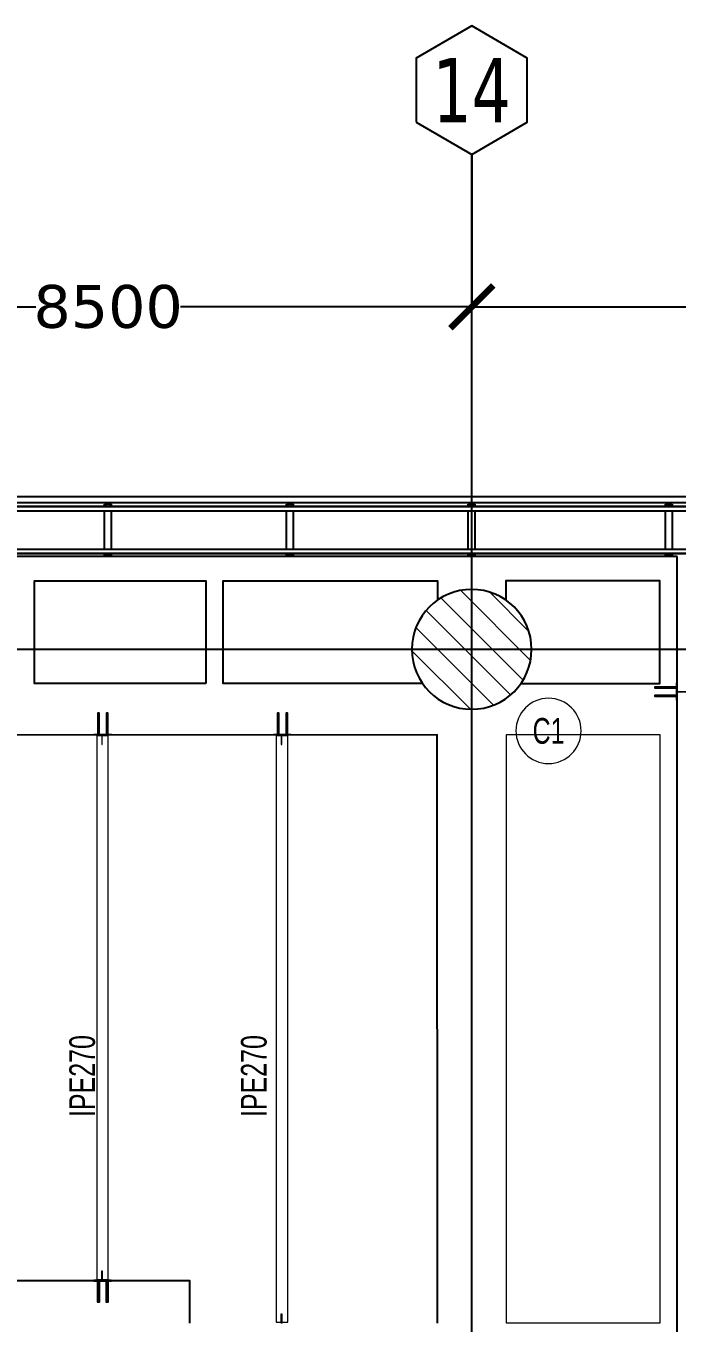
# Model space of a CAD drawing. Header units: millimetres. Extents: x -6598 to 74598, y -11659 to 33736.
# Drawn here: x 54289 to 61900, y 17631 to 32781 of the extents above; entities that cross this region are included whole.
import ezdxf
from ezdxf.enums import TextEntityAlignment as Align

# ---------------------------------------------------------------- set-up
doc = ezdxf.new("R2010")
doc.units = ezdxf.units.MM
for name, color, linetype, lineweight in [('0-3', 50, 'Continuous', 5), ('E_B_PLACA-1', 10, 'Continuous', 25), ('E_B_PLACA-2', 31, 'Continuous', 25), ('E_COLUMNAS', 1, 'Continuous', 18), ('E_COLUMNAS-2', 1, 'Continuous', 25), ('E_COLUMNAS-4', 1, 'Continuous', 35), ('E_TEXTO', 3, 'Continuous', 9), ('E_VIGAS', 30, 'Continuous', 15), ('E_VIGAS-1', 31, 'Continuous', 25), ('E_VIGAS-2', 10, 'Continuous', 25), ('HCB-VIGAS', 4, 'Continuous', 15)]:
    doc.layers.add(name, color=color, linetype=linetype, lineweight=lineweight)
for name, color, linetype in [('COTAS', 8, 'Continuous'), ('HCB-EJES', 1, 'Continuous'), ('HCB-PLATINAS', 5, 'Continuous'), ('HCB-ROTULOS', 2, 'Continuous')]:
    doc.layers.add(name, color=color, linetype=linetype)
doc.styles.add('Arial Narrow', font='', dxfattribs={"width": 0.85, "height": 0.3})
doc.styles.add('Arial Narrow_2', font='', dxfattribs={"width": 0.85, "height": 0.3})
doc.styles.add('ROMANT', font='romant.shx', dxfattribs={"width": 0.8})
doc.styles.add('VERDANA', font='verdana.ttf')
doc.styles.get('Arial Narrow').set_extended_font_data('Arial Narrow')
doc.styles.get('Arial Narrow_2').set_extended_font_data('Arial Narrow')
doc.dimstyles.new('1.125', dxfattribs={"dimscale": 0, "dimtxt": 500, "dimasz": 500, "dimexe": 4, "dimexo": 4, "dimgap": 15, "dimtad": 0, "dimdec": 0, "dimzin": 4, "dimdsep": 46, "dimtxsty": 'ROMANT', "dimblk": 'ARCHTICK', "dimcen": -10, "dimclrd": 256, "dimclrt": 3, "dimadec": 0, "dimazin": 0, "dimtfac": 1, "dimtdec": 0, "dimtix": 1, "dimtmove": 0, "dimatfit": 0, "dimldrblk": 'OBLIQUE', "dimfxl": 0.05, "dimtolj": 1, "dimtzin": 0, "dimarcsym": 0})

# ---------------------------------------------------------------- blocks, each defined once
blk = doc.blocks.new('EST_SFM_VIGA-METALICA-SECCION-C - EST_SFM_VIGA-METALICA-UPN160-1558388-_30_00m_N_E_-NIVEL-8 DOC')
at = {"layer": 'E_VIGAS-1'}
for p, q in [((30.124, 0.018), (-30.263, 0.018)), ((-30.258, -0.047), (30.118, -0.047))]:
    blk.add_line(p, q, dxfattribs=at)
blk = doc.blocks.new('EST_SFM_VIGA-METALICA-SECCION-C - EST_SFM_VIGA-METALICA-UPN100-1526554-_30_00m_N_E_-NIVEL-8 DOC')
at = {"layer": 'E_VIGAS-2'}
for p, q in [((34.942, 0.018), (-34.929, 0.018)), ((-34.929, -0.032), (34.942, -0.032))]:
    blk.add_line(p, q, dxfattribs=at)
blk = doc.blocks.new('EST_SFM_VIGA-METALICA-SECCION-C - EST_SFM_VIGA-METALICA-UPN100-1526616-_30_00m_N_E_-NIVEL-8 DOC')
at = {"layer": 'E_VIGAS-2'}
for p, q in [((34.044, 0.032), (-34.827, 0.032)), ((-34.827, -0.018), (34.044, -0.018))]:
    blk.add_line(p, q, dxfattribs=at)
blk = doc.blocks.new('DCTIB_CNI_EST_MOD-1A-FAC_0001_rvt-2-_30_00m_N_E_-NIVEL-8 DOC')
at = {"layer": 'E_B_PLACA-1'}
for p, q in [((-75.147, 167.83), (-5.177, 167.83)), ((-5.727, 167.28), (-74.597, 167.28))]:
    blk.add_line(p, q, dxfattribs=at)
at = {"layer": 'E_B_PLACA-2'}
for p, q in [((-5.177, 167.83), (-75.147, 167.83)), ((-74.597, 167.28), (-5.727, 167.28))]:
    blk.add_line(p, q, dxfattribs=at)
at = {"layer": 'E_VIGAS-1'}
for p, q in [((-18.953, 167.859), (-18.925, 167.859)), ((-18.953, 167.858), (-18.953, 167.859)), ((-18.871, 167.858), (-18.953, 167.858)), ((-18.953, 167.83), (-18.953, 167.858)), ((-18.915, 167.864), (-18.915, 167.878)), ((-18.915, 167.859), (-18.915, 167.864)), ((-18.91, 167.878), (-18.91, 167.864)), ((-18.91, 167.864), (-18.91, 167.859)), ((-18.899, 167.859), (-18.871, 167.859)), ((-18.871, 167.859), (-18.871, 167.858)), ((-18.871, 167.83), (-18.871, 167.858)), ((-16.828, 167.859), (-16.8, 167.859)), ((-16.828, 167.858), (-16.828, 167.859)), ((-16.746, 167.858), (-16.828, 167.858)), ((-16.828, 167.83), (-16.828, 167.858)), ((-16.79, 167.864), (-16.79, 167.878)), ((-16.79, 167.859), (-16.79, 167.864)), ((-16.785, 167.878), (-16.785, 167.864)), ((-16.785, 167.864), (-16.785, 167.859)), ((-16.774, 167.859), (-16.746, 167.859)), ((-16.746, 167.859), (-16.746, 167.858)), ((-16.746, 167.83), (-16.746, 167.858)), ((-14.703, 167.859), (-14.675, 167.859)), ((-14.703, 167.858), (-14.703, 167.859)), ((-14.703, 167.858), (-14.621, 167.858)), ((-14.621, 167.858), (-14.703, 167.858)), ((-14.703, 167.83), (-14.703, 167.858)), ((-14.665, 167.864), (-14.665, 167.878)), ((-14.665, 167.859), (-14.665, 167.864)), ((-14.66, 167.878), (-14.66, 167.864)), ((-14.66, 167.864), (-14.66, 167.859)), ((-14.649, 167.859), (-14.621, 167.859)), ((-14.621, 167.859), (-14.621, 167.858)), ((-14.621, 167.83), (-14.621, 167.858)), ((-12.403, 167.858), (-12.403, 167.859)), ((-12.403, 167.859), (-12.375, 167.859)), ((-12.403, 167.858), (-12.321, 167.858)), ((-12.321, 167.858), (-12.403, 167.858)), ((-12.403, 167.858), (-12.403, 167.83)), ((-12.364, 167.864), (-12.364, 167.878)), ((-12.364, 167.859), (-12.364, 167.864)), ((-12.359, 167.878), (-12.359, 167.864)), ((-12.359, 167.864), (-12.359, 167.859)), ((-12.349, 167.859), (-12.321, 167.859)), ((-12.321, 167.859), (-12.321, 167.858)), ((-12.321, 167.858), (-12.321, 167.83)), ((-18.953, 167.263), (-18.953, 167.28)), ((-18.871, 167.263), (-18.953, 167.263)), ((-18.871, 167.263), (-18.871, 167.28)), ((-16.828, 167.263), (-16.828, 167.28)), ((-16.746, 167.263), (-16.828, 167.263)), ((-16.746, 167.263), (-16.746, 167.28)), ((-14.703, 167.263), (-14.703, 167.28)), ((-14.621, 167.263), (-14.703, 167.263)), ((-14.621, 167.263), (-14.621, 167.28)), ((-12.403, 167.28), (-12.403, 167.263)), ((-12.321, 167.263), (-12.403, 167.263)), ((-12.321, 167.28), (-12.321, 167.263))]:
    blk.add_line(p, q, dxfattribs=at)
for points, knots in [([(-18.915, 167.864), (-18.915, 167.863), (-18.915, 167.862), (-18.917, 167.86), (-18.918, 167.86), (-18.92, 167.859), (-18.921, 167.859), (-18.922, 167.859), (-18.924, 167.859), (-18.925, 167.859)], [0, 0, 0, 0, 0.285714, 0.428571, 0.571429, 0.678571, 0.732143, 0.785714, 1, 1, 1, 1]), ([(-18.925, 167.859), (-18.924, 167.859), (-18.923, 167.859), (-18.92, 167.859), (-18.918, 167.86), (-18.916, 167.86), (-18.915, 167.862), (-18.915, 167.863), (-18.915, 167.864)], [0, 0, 0, 0, 0.142857, 0.285714, 0.428571, 0.571429, 0.785714, 1, 1, 1, 1]), ([(-18.91, 167.864), (-18.91, 167.863), (-18.909, 167.862), (-18.908, 167.86), (-18.906, 167.86), (-18.905, 167.859), (-18.904, 167.859), (-18.902, 167.859), (-18.9, 167.859), (-18.899, 167.859)], [0, 0, 0, 0, 0.285714, 0.428571, 0.571429, 0.678571, 0.732143, 0.785714, 1, 1, 1, 1]), ([(-18.899, 167.859), (-18.9, 167.859), (-18.901, 167.859), (-18.904, 167.859), (-18.906, 167.86), (-18.908, 167.86), (-18.909, 167.862), (-18.91, 167.863), (-18.91, 167.864)], [0, 0, 0, 0, 0.142857, 0.285714, 0.428571, 0.571429, 0.785714, 1, 1, 1, 1]), ([(-16.79, 167.864), (-16.79, 167.863), (-16.79, 167.862), (-16.792, 167.86), (-16.793, 167.86), (-16.795, 167.859), (-16.796, 167.859), (-16.797, 167.859), (-16.799, 167.859), (-16.8, 167.859)], [0, 0, 0, 0, 0.285714, 0.428571, 0.571429, 0.678571, 0.732143, 0.785714, 1, 1, 1, 1]), ([(-16.8, 167.859), (-16.799, 167.859), (-16.798, 167.859), (-16.795, 167.859), (-16.793, 167.86), (-16.791, 167.86), (-16.79, 167.862), (-16.79, 167.863), (-16.79, 167.864)], [0, 0, 0, 0, 0.142857, 0.285714, 0.428571, 0.571429, 0.785714, 1, 1, 1, 1]), ([(-16.785, 167.864), (-16.785, 167.863), (-16.784, 167.862), (-16.783, 167.86), (-16.781, 167.86), (-16.78, 167.859), (-16.779, 167.859), (-16.777, 167.859), (-16.775, 167.859), (-16.774, 167.859)], [0, 0, 0, 0, 0.285714, 0.428571, 0.571429, 0.678571, 0.732143, 0.785714, 1, 1, 1, 1]), ([(-16.774, 167.859), (-16.775, 167.859), (-16.776, 167.859), (-16.779, 167.859), (-16.781, 167.86), (-16.783, 167.86), (-16.784, 167.862), (-16.785, 167.863), (-16.785, 167.864)], [0, 0, 0, 0, 0.142857, 0.285714, 0.428571, 0.571429, 0.785714, 1, 1, 1, 1]), ([(-14.665, 167.864), (-14.665, 167.863), (-14.665, 167.862), (-14.667, 167.86), (-14.668, 167.86), (-14.67, 167.859), (-14.671, 167.859), (-14.672, 167.859), (-14.674, 167.859), (-14.675, 167.859)], [0, 0, 0, 0, 0.285714, 0.428571, 0.571429, 0.678571, 0.732143, 0.785714, 1, 1, 1, 1]), ([(-14.675, 167.859), (-14.674, 167.859), (-14.673, 167.859), (-14.67, 167.859), (-14.668, 167.86), (-14.666, 167.86), (-14.665, 167.862), (-14.665, 167.863), (-14.665, 167.864)], [0, 0, 0, 0, 0.142857, 0.285714, 0.428571, 0.571429, 0.785714, 1, 1, 1, 1]), ([(-14.66, 167.864), (-14.66, 167.863), (-14.659, 167.862), (-14.658, 167.86), (-14.656, 167.86), (-14.655, 167.859), (-14.654, 167.859), (-14.652, 167.859), (-14.65, 167.859), (-14.649, 167.859)], [0, 0, 0, 0, 0.285714, 0.428571, 0.571429, 0.678571, 0.732143, 0.785714, 1, 1, 1, 1]), ([(-14.649, 167.859), (-14.65, 167.859), (-14.651, 167.859), (-14.654, 167.859), (-14.656, 167.86), (-14.658, 167.86), (-14.659, 167.862), (-14.66, 167.863), (-14.66, 167.864)], [0, 0, 0, 0, 0.142857, 0.285714, 0.428571, 0.571429, 0.785714, 1, 1, 1, 1]), ([(-12.375, 167.859), (-12.374, 167.859), (-12.373, 167.859), (-12.37, 167.859), (-12.368, 167.86), (-12.366, 167.86), (-12.365, 167.862), (-12.364, 167.863), (-12.364, 167.864)], [0, 0, 0, 0, 0.142857, 0.285714, 0.428571, 0.571429, 0.785714, 1, 1, 1, 1]), ([(-12.364, 167.864), (-12.364, 167.863), (-12.365, 167.862), (-12.366, 167.86), (-12.368, 167.86), (-12.369, 167.859), (-12.37, 167.859), (-12.372, 167.859), (-12.374, 167.859), (-12.375, 167.859)], [0, 0, 0, 0, 0.285714, 0.428571, 0.571429, 0.678571, 0.732143, 0.785714, 1, 1, 1, 1]), ([(-12.349, 167.859), (-12.35, 167.859), (-12.351, 167.859), (-12.354, 167.859), (-12.356, 167.86), (-12.358, 167.86), (-12.359, 167.862), (-12.359, 167.863), (-12.359, 167.864)], [0, 0, 0, 0, 0.142857, 0.285714, 0.428571, 0.571429, 0.785714, 1, 1, 1, 1]), ([(-12.359, 167.864), (-12.359, 167.863), (-12.359, 167.862), (-12.357, 167.86), (-12.356, 167.86), (-12.354, 167.859), (-12.353, 167.859), (-12.352, 167.859), (-12.35, 167.859), (-12.349, 167.859)], [0, 0, 0, 0, 0.285714, 0.428571, 0.571429, 0.678571, 0.732143, 0.785714, 1, 1, 1, 1])]:
    blk.add_open_spline(points, degree=3, knots=knots, dxfattribs=at)
at = {"layer": 'E_VIGAS-2'}
for p, q in [((-18.953, 167.33), (-18.953, 167.78)), ((-18.871, 167.33), (-18.871, 167.78)), ((-16.828, 167.33), (-16.828, 167.78)), ((-16.746, 167.33), (-16.746, 167.78)), ((-14.703, 167.33), (-14.703, 167.78)), ((-14.621, 167.33), (-14.621, 167.78)), ((-12.403, 167.78), (-12.403, 167.33)), ((-12.321, 167.78), (-12.321, 167.33))]:
    blk.add_line(p, q, dxfattribs=at)
at = {"layer": 'E_VIGAS-1'}
for name, p in [('EST_SFM_VIGA-METALICA-SECCION-C - EST_SFM_VIGA-METALICA-UPN160-1558388-_30_00m_N_E_-NIVEL-8 DOC', (-40.095, 167.925)), ('EST_SFM_VIGA-METALICA-SECCION-C - EST_SFM_VIGA-METALICA-UPN100-1526554-_30_00m_N_E_-NIVEL-8 DOC', (-40.169, 167.812)), ('EST_SFM_VIGA-METALICA-SECCION-C - EST_SFM_VIGA-METALICA-UPN100-1526616-_30_00m_N_E_-NIVEL-8 DOC', (-39.77, 167.298))]:
    blk.add_blockref(name, p, dxfattribs=at)
blk = doc.blocks.new('EST_SCM_COLUMNA-SECCION-CIRCULAR - EST_SCM_COLUMNA-CONCRETO-CIRCULAR_Ø_140cm-V33-_30_00m_N_E_-NIVEL-8 DOC')
at = {"layer": 'E_COLUMNAS'}
h = blk.add_hatch(dxfattribs=at)
h.set_pattern_fill('FP_13', color=256, style=0, pattern_type=2)
h.set_pattern_definition([(135, (14.662, -166.162), (-0.15909903, -0.15909903), [])])
h.paths.add_polyline_path([(0, -0.7), (0.091, -0.694), (0.181, -0.676), (0.269, -0.646), (0.35, -0.606), (0.426, -0.555), (0.495, -0.495), (0.555, -0.426), (0.606, -0.35), (0.647, -0.268), (0.676, -0.181), (0.694, -0.091), (0.7, 0), (0.694, 0.091), (0.676, 0.181), (0.647, 0.268), (0.606, 0.35), (0.555, 0.426), (0.495, 0.495), (0.418, 0.561), (0.339, 0.612), (0.268, 0.647), (0.169, 0.679), (0.078, 0.695), (0, 0.7), (-0.091, 0.694), (-0.181, 0.676), (-0.268, 0.647), (-0.35, 0.606), (-0.426, 0.555), (-0.495, 0.495), (-0.555, 0.426), (-0.606, 0.35), (-0.647, 0.268), (-0.676, 0.181), (-0.694, 0.091), (-0.7, 0), (-0.694, -0.091), (-0.676, -0.181), (-0.647, -0.268), (-0.606, -0.35), (-0.555, -0.426), (-0.495, -0.495), (-0.426, -0.555), (-0.339, -0.612), (-0.259, -0.65), (-0.168, -0.679), (-0.091, -0.694)])
at = {"layer": 'E_COLUMNAS-2'}
for start, end in [(0, 180), (180, 0)]:
    blk.add_arc((0, 0), 0.7, start, end, dxfattribs=at)
blk = doc.blocks.new('_ArchTick')
at = {"color": 0, "linetype": 'ByBlock', "const_width": 0.15}
blk.add_lwpolyline([(-0.5, -0.5), (0.5, 0.5)], dxfattribs=at)
blk = doc.blocks.new('*D515')
at = {"layer": 'COTAS', "color": 0, "lineweight": -2, "transparency": 16777216}
for p, q in [((51000, 31277), (51000, 29496)), ((59500, 31277), (59500, 29496))]:
    blk.add_line(p, q, dxfattribs=at)
at = {"layer": 'COTAS', "lineweight": -2, "transparency": 16777216}
for p, q in [((51000, 29500), (54404, 29500)), ((59500, 29500), (56096, 29500))]:
    blk.add_line(p, q, dxfattribs=at)
at = {"layer": 'Defpoints', "color": 0, "transparency": 16777216}
for p in [(51000, 31281), (59500, 31281), (51000, 29500)]:
    blk.add_point(p, dxfattribs=at)
at = {"layer": 'COTAS', "lineweight": -2, "transparency": 16777216, "xscale": 500, "yscale": 500, "zscale": 500, "rotation": 180}
blk.add_blockref('_ArchTick', (51000, 29500), dxfattribs=at)
at = {"layer": 'COTAS', "lineweight": -2, "transparency": 16777216, "xscale": 500, "yscale": 500, "zscale": 500}
blk.add_blockref('_ArchTick', (59500, 29500), dxfattribs=at)
at = {"layer": 'COTAS', "color": 3, "transparency": 16777216, "insert": (55250, 29500), "char_height": 500, "attachment_point": 5, "style": 'VERDANA'}
blk.add_mtext('\\A1;8500', dxfattribs=at)
blk = doc.blocks.new('_Oblique')
at = {"color": 0, "linetype": 'ByBlock', "lineweight": -2}
blk.add_line((-0.5, -0.5), (0.5, 0.5), dxfattribs=at)
blk = doc.blocks.new('*D516')
at = {"layer": 'COTAS', "color": 0, "lineweight": -2, "transparency": 16777216}
for p, q in [((59500, 31277), (59500, 29496)), ((68000, 31277), (68000, 29496))]:
    blk.add_line(p, q, dxfattribs=at)
at = {"layer": 'COTAS', "lineweight": -2, "transparency": 16777216}
for p, q in [((59500, 29500), (62904, 29500)), ((68000, 29500), (64596, 29500))]:
    blk.add_line(p, q, dxfattribs=at)
at = {"layer": 'Defpoints', "color": 0, "transparency": 16777216}
for p in [(59500, 31281), (68000, 31281), (68000, 29500)]:
    blk.add_point(p, dxfattribs=at)
at = {"layer": 'COTAS', "lineweight": -2, "transparency": 16777216, "xscale": 500, "yscale": 500, "zscale": 500, "rotation": 180}
blk.add_blockref('_ArchTick', (59500, 29500), dxfattribs=at)
at = {"layer": 'COTAS', "lineweight": -2, "transparency": 16777216, "xscale": 500, "yscale": 500, "zscale": 500}
blk.add_blockref('_ArchTick', (68000, 29500), dxfattribs=at)
at = {"layer": 'COTAS', "color": 3, "transparency": 16777216, "insert": (63750, 29500), "char_height": 500, "attachment_point": 5, "style": 'VERDANA'}
blk.add_mtext('\\A1;8500', dxfattribs=at)
blk = doc.blocks.new('CNI_TAG COLUMNAS CONCRETO MARCA - CNI_COLUMNA CONCRETO-582370-PLANTA TIPO PISO 18 A PISO 23')
at = {"layer": 'E_TEXTO'}
for start, end in [(360, 180), (180, 360)]:
    blk.add_arc((0.00026, -0.00015), 0.00254, start, end, dxfattribs=at)

msp = doc.modelspace()

# ---------------------------------------------------------------- linework, layer by layer
at = {"layer": 'E_VIGAS', "color": 30, "true_color": 0xf26722}
msp.add_lwpolyline([(59901.3, 24499.9), (59901.3, 17632.5), (61701.2, 17632.5), (61701.2, 24499.9), (59901.3, 24499.9)], dxfattribs=at)
at = {"layer": 'E_VIGAS-1', "color": 30, "true_color": 0xf26722}
for points in [[(61900.1, 26585.6), (6100.1, 26585.6), (6100.1, -1095.8), (61900.1, -1095.8)], [(56393.2, 25101), (54389.1, 25101), (54389.1, 26300.5), (56393.2, 26300.5)]]:
    msp.add_lwpolyline(points, close=True, dxfattribs=at)
for points in [[(58925.6, 25099.9), (56593.2, 25099.6), (56593.2, 26300.2), (59100.2, 26300.5), (59100.2, 26074.7)], [(60074.5, 25100), (61700.2, 25100), (61700.2, 26300.6), (59900.2, 26300.6), (59900.2, 26074.6)], [(59100.3, 17630.6), (59097.9, 24499.9), (51396.9, 24497.5), (51584.9, 18130.1), (56200.1, 18130.1), (56200.1, 17630.2)]]:
    msp.add_lwpolyline(points, dxfattribs=at)
at = {"layer": 'HCB-EJES'}
for p, q in [((59500.1, -5780.2), (59500.1, 31280.5)), ((-5098.2, 25500), (73098.4, 25500))]:
    msp.add_line(p, q, dxfattribs=at)
at = {"layer": 'HCB-PLATINAS', "color": 5}
for points in [[(61891.7, 25059.4), (61893.2, 25055.8), (61891.7, 25052.2), (61890.8, 25050.1), (61885.2, 25047.8), (61847.7, 25047.8), (61643.2, 25047.8), (61643.2, 25063.8), (61847.7, 25063.8), (61885.2, 25063.8), (61890.8, 25061.4)], [(61891.7, 24959.4), (61893.2, 24955.8), (61891.7, 24952.2), (61890.8, 24950.1), (61885.2, 24947.8), (61847.7, 24947.8), (61643.2, 24947.8), (61643.2, 24963.8), (61847.7, 24963.8), (61885.2, 24963.8), (61890.8, 24961.4)], [(55134.3, 24507.4), (55138, 24505.9), (55141.6, 24507.4), (55143.6, 24508.2), (55146, 24513.9), (55146, 24551.4), (55146, 24755.9), (55130, 24755.9), (55130, 24551.4), (55130, 24513.9), (55132.3, 24508.2)], [(55234.3, 24507.4), (55238, 24505.9), (55241.6, 24507.4), (55243.6, 24508.2), (55246, 24513.9), (55246, 24551.4), (55246, 24755.9), (55230, 24755.9), (55230, 24551.4), (55230, 24513.9), (55232.3, 24508.2)], [(57233.9, 24507.4), (57237.5, 24505.9), (57241.2, 24507.4), (57243.2, 24508.2), (57245.5, 24513.9), (57245.5, 24551.4), (57245.5, 24755.9), (57229.5, 24755.9), (57229.5, 24551.4), (57229.5, 24513.9), (57231.9, 24508.2)], [(57333.9, 24507.4), (57337.5, 24505.9), (57341.2, 24507.4), (57343.2, 24508.2), (57345.5, 24513.9), (57345.5, 24551.4), (57345.5, 24755.9), (57329.5, 24755.9), (57329.5, 24551.4), (57329.5, 24513.9), (57331.9, 24508.2)], [(55134.4, 18122.7), (55138, 18124.2), (55141.6, 18122.7), (55143.6, 18121.8), (55146, 18116.2), (55146, 18078.7), (55146, 17874.2), (55130, 17874.2), (55130, 18078.7), (55130, 18116.2), (55132.3, 18121.8)], [(55234.4, 18122.7), (55238, 18124.2), (55241.6, 18122.7), (55243.6, 18121.8), (55246, 18116.2), (55246, 18078.7), (55246, 17874.2), (55230, 17874.2), (55230, 18078.7), (55230, 18116.2), (55232.3, 18121.8)]]:
    msp.add_lwpolyline(points, close=True, dxfattribs=at)
at = {"layer": 'HCB-PLATINAS', "color": 4}
for points in [[(61893.2, 25109.9), (61893.2, 24909.9), (61899.2, 24909.9), (61899.2, 25109.9)], [(55083.9, 24505.9), (55283.9, 24505.9), (55283.9, 24499.9), (55083.9, 24499.9)], [(57183.4, 24505.9), (57383.4, 24505.9), (57383.4, 24499.9), (57183.4, 24499.9)], [(55083.9, 18124.2), (55283.9, 18124.2), (55283.9, 18130.2), (55083.9, 18130.2)]]:
    msp.add_lwpolyline(points, close=True, dxfattribs=at)
at = {"layer": 'HCB-ROTULOS'}
msp.add_lwpolyline([(58850.6, 31655.5), (59500.1, 31280.5), (60149.6, 31655.5), (60149.6, 32405.5), (59500.1, 32780.5), (58850.6, 32405.5)], close=True, dxfattribs=at)
at = {"layer": 'HCB-VIGAS'}
for points in [[(61899.2, 25006.3), (62009.2, 25006.3), (62009.2, 25000.3), (61899.2, 25000.3)], [(55116.4, 18140.2), (55251.4, 18140.2), (55251.4, 24489.9), (55116.4, 24489.9)], [(55174.6, 24499.9), (55174.6, 24389.9), (55180.6, 24389.9), (55180.6, 24499.9)], [(57215.9, 17640.2), (57350.9, 17640.2), (57351, 24489.9), (57216, 24489.9)], [(57274.1, 24499.9), (57274.1, 24389.9), (57280.1, 24389.9), (57280.1, 24499.9)], [(55174.6, 18130.2), (55174.6, 18240.2), (55180.6, 18240.2), (55180.6, 18130.2)], [(57274.1, 17630.2), (57274.1, 17740.2), (57280.1, 17740.2), (57280.1, 17630.2)]]:
    msp.add_lwpolyline(points, close=True, dxfattribs=at)

# ---------------------------------------------------------------- block references
at = {"layer": '0-3', "xscale": 1000.000000000017, "yscale": 1000.000000000017, "zscale": 1000.000000000017}
msp.add_blockref('DCTIB_CNI_EST_MOD-1A-FAC_0001_rvt-2-_30_00m_N_E_-NIVEL-8 DOC', (74162.1, -140662.4), dxfattribs=at)
at = {"layer": 'E_COLUMNAS-4', "xscale": 1000.000000000017, "yscale": 1000.000000000017, "zscale": 1000.000000000017}
msp.add_blockref('EST_SCM_COLUMNA-SECCION-CIRCULAR - EST_SCM_COLUMNA-CONCRETO-CIRCULAR_Ø_140cm-V33-_30_00m_N_E_-NIVEL-8 DOC', (59500, 25500.1), dxfattribs=at)
at = {"layer": 'E_TEXTO', "xscale": 149999.9999999996, "yscale": 149999.9999999996, "zscale": 149999.9999999996}
msp.add_blockref('CNI_TAG COLUMNAS CONCRETO MARCA - CNI_COLUMNA CONCRETO-582370-PLANTA TIPO PISO 18 A PISO 23', (60358.7, 24569.9), dxfattribs=at)

# ---------------------------------------------------------------- texts
at = {"layer": 'E_TEXTO', "style": 'Arial Narrow', "width": 0.85}
msp.add_text('C1', height=300, dxfattribs=at).set_placement((60397.8, 24547.6), align=Align.MIDDLE_CENTER)
at = {"layer": 'E_TEXTO', "char_height": 300, "width": 1206.139, "attachment_point": 1, "rotation": 90, "style": 'Arial Narrow_2'}
for insert in [(54796.2, 20036.7), (56802.5, 20036.7)]:
    msp.add_mtext('IPE270', dxfattribs=dict(at, insert=insert))
at = {"layer": 'HCB-ROTULOS', "color": 4, "style": 'VERDANA', "width": 0.7}
msp.add_text('14', height=750, dxfattribs=at).set_placement((59500.1, 32030.5), align=Align.MIDDLE_CENTER)

# ---------------------------------------------------------------- dimensions: what is measured, and where the dimension line sits
at = {"layer": 'COTAS'}
dim = msp.add_linear_dim(base=(51000.1, 29500.4), p1=(59500.1, 31280.5), p2=(51000.1, 31280.5), dimstyle='1.125', override={"dimscale": 1, "dimtxsty": 'VERDANA'}, dxfattribs=at)
dim.commit()
dim.dimension.update_dxf_attribs({"geometry": '*D515', "text_midpoint": (55250.1, 29500.4)})
dim = msp.add_linear_dim(base=(68000.1, 29500.4), p1=(59500.1, 31280.5), p2=(68000.1, 31280.5), angle=180, dimstyle='1.125', override={"dimscale": 1, "dimtxsty": 'VERDANA'}, dxfattribs=at)
dim.commit()
dim.dimension.update_dxf_attribs({"geometry": '*D516', "text_midpoint": (63750.1, 29500.4)})

doc.saveas('drawing.dxf')
